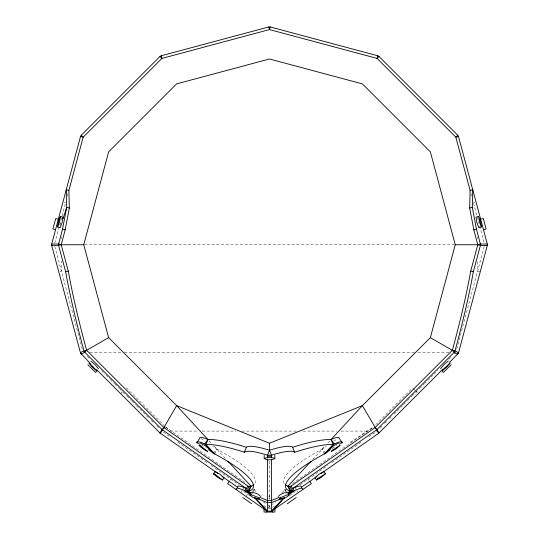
<?xml version="1.0" encoding="UTF-8"?>
<svg xmlns="http://www.w3.org/2000/svg" width="539" height="539" viewBox="0 0 539 539"><rect width="100%" height="100%" fill="white"/><g stroke="black" fill="none" stroke-linecap="round" stroke-linejoin="round"><path stroke-width="0.4" stroke-dasharray="2.69 2.02" d="M60.402 225.282L60.9 223.031M54.756 243.17L65.462 203.21M67.335 196.216L68.069 193.467M456.708 349.097L484.244 246.343M214.724 453.959L216.678 449.007A13.616 1.428 34.9 0 0 212.878 446.151M252.239 493.589L253.916 489.345L257.056 492.74M268.941 496.904L269.5 495.489L270.059 496.904M268.941 499.067L269.5 497.652L270.059 499.067M268.941 507.637L269.5 506.222L269.5 503.103M213.579 453.447L216.678 449.007A95.329 20.004 21.5 0 1 254.664 483.746M229.964 480.276L230.746 479.158M240.663 492.727L241.998 490.813M242.442 490.173L243.783 488.26M246.033 496.48L247.367 494.566M252.589 491.245L253.916 489.345M253.35 491.292L254.752 489.277L252.764 487.889M267.944 508.452L269.5 506.222L275.705 501.89M281.944 492.74L285.084 489.345L286.411 491.245M312.748 459.376L325.057 446.043M327.8 443.078L329.989 440.707M120.621 393.632L123.498 390.748M375.75 424.719L412.611 387.864M380.022 428.155L382.414 425.763M384.725 423.452L387.743 420.433M389.427 418.749L392.48 415.697M394.13 414.046L402.545 405.631M403.536 404.641L407.282 400.895M407.646 400.531L412.025 396.158M412.348 395.828L419.403 388.774M419.719 388.457L424.105 384.071M424.456 383.721L432.918 375.259M433.935 374.248L437.621 370.556M448.738 359.439L451.729 356.447M454.081 354.096L455.839 352.338M292.495 483.523L373.574 426.901M300.27 484.736L327.705 465.575M331.815 462.705L361.312 442.108M368.811 436.873L377.084 431.092M272.438 507.489L275.2 505.569M289.598 495.509L295.197 491.602M350.451 442.169L373.231 427.238M60.065 271.413L61.379 271.056L61.379 261.038M473.404 202.711L474.718 202.361M84.65 244.753L454.35 244.753M89.885 352.338L121.012 352.338M124.381 352.338L414.619 352.338M417.988 352.338L449.115 352.338M170.317 431.092L198.056 431.092M202.26 431.092L235.88 431.092M241.762 431.092L297.238 431.092M303.12 431.092L336.74 431.092M340.944 431.092L368.683 431.092M268.718 508.452L271.056 508.452M480.249 271.764L477.621 271.056L477.621 261.038M64.282 202.361L65.596 202.711M165.769 427.238L168.053 428.734M165.426 426.901L246.498 483.517M163.29 432.049L170.149 436.839M177.688 442.108L207.185 462.705M211.295 465.575L238.73 484.736M263.295 501.89L269.5 506.222L270.389 507.495M243.803 491.602L250.076 495.981M263.8 505.569L266.562 507.489M413.164 388.41L414.922 390.175M415.502 390.748L418.379 393.632M126.389 387.864L164.88 426.356M87.271 356.447L90.262 359.439M101.379 370.556L105.065 374.248M106.082 375.259L109.808 378.984M110.192 379.368L114.544 383.721M114.895 384.071L119.281 388.457M119.597 388.774L126.652 395.828M126.975 396.158L131.354 400.531M131.718 400.895L135.464 404.641M136.455 405.631L144.87 414.046M146.52 415.697L149.572 418.749M151.257 420.433L154.275 423.452M156.586 425.763L158.978 428.155M209.011 440.707L211.2 443.078M213.943 446.043L226.252 459.376M325.421 453.447L322.322 449.007A13.616 1.428 -34.9 0 1 326.122 446.151M308.254 479.158L309.036 480.276M295.217 488.26L296.558 490.173M297.002 490.813L297.892 492.087M284.248 489.277L285.65 491.292M324.276 453.959L322.322 449.007A95.329 20.004 -21.5 0 0 284.336 483.746M285.084 489.345L287.038 494.297M269.5 506.222L270.059 507.637M470.931 193.467L471.665 196.216M473.538 203.21L484.244 243.17M54.756 246.343L82.292 349.097M477.621 236.816L477.621 238.487M269.5 461.155L269.5 499.208M61.379 236.816L61.379 238.487M201.04 438.78A13.616 1.428 34.9 0 1 205.379 441.145M333.621 441.145A13.616 1.428 -34.9 0 1 337.96 438.78M332.172 448.529A13.616 1.428 -34.9 0 1 336.72 445.585M201.007 444.83A13.616 1.428 34.9 0 1 205.069 447.35"/><path stroke-width="0.81" d="M57.585 226.959L58.455 221.583L60.388 216.496L63.002 217.197L62.133 222.573L60.2 227.66L57.585 226.959L59.519 221.873L60.388 216.496M289.787 486.939L375.077 427.609L452.356 350.323A116.586 11.885 -75 0 0 470.722 271.056L477.776 244.753L473.842 229.85L469.671 208.027L470.102 190.388L472.737 189.681L472.285 207.326L476.463 229.149L480.39 244.046L480.39 245.454L473.343 271.757A116.586 11.885 -75 0 1 454.977 351.024L454.276 352.236L376.99 429.522L292.717 488.516L294.092 487.869A57.592 6.057 -34.9 0 1 301.133 487.438L316.912 476.422M222.088 476.422L237.867 487.438A57.592 6.057 34.9 0 1 244.908 487.869L246.283 488.516L162.01 429.522L84.724 352.236L84.023 351.024A116.586 11.885 75 0 1 65.657 271.757L58.61 245.454L58.61 244.046L62.537 229.149L66.715 207.326L66.277 189.688L68.898 190.388L69.329 208.027L65.158 229.85L61.224 244.753L68.278 271.056A116.586 11.885 75 0 0 86.644 350.323L163.923 427.609L249.213 486.939M89.521 362.552L80.527 353.038L51.697 245.454L51.697 244.046L80.527 136.461L81.234 135.242L159.989 56.48L161.208 55.78L268.793 26.95L270.207 26.95L377.792 55.78L379.011 56.48L457.766 135.242L458.473 136.461L487.303 244.046L487.303 245.454L458.473 353.038L449.479 362.552M68.851 190.557L83.161 137.169L161.916 58.407L269.5 29.578L377.084 58.407L455.839 137.169L470.149 190.557M251.006 493.259L249.085 491.177A95.329 20.004 21.5 0 0 214.724 453.959L205.965 444.473L207.919 439.521L176.624 405.618L108.629 337.63L83.747 244.753L108.629 151.87L176.624 83.882L269.5 58.994L362.376 83.882L430.371 151.87L455.253 244.753L430.371 337.63L362.376 405.618L331.081 439.521A61.493 12.902 -21.5 0 0 292.664 447.289A31.626 6.636 -21.5 0 0 269.5 450.267A31.626 6.636 21.5 0 0 246.336 447.289A61.493 12.902 21.5 0 0 207.919 439.521A60.24 6.333 34.9 0 0 199.794 438.342L196.695 442.782A13.616 1.428 34.9 0 1 199.848 444.176M270.207 26.95L269.5 29.578L268.793 26.95M377.792 55.78L377.084 58.407L379.011 56.48M62.969 218.827L66.715 207.326L69.329 208.027M196.695 442.782A60.24 6.333 34.9 0 1 204.813 443.961L205.965 444.473A61.493 12.902 21.5 0 1 244.383 452.248L246.336 447.289M227.943 461.209L251.039 486.225L249.085 491.177L246.35 490.665L249.449 486.225L251.039 486.225A95.329 20.004 21.5 0 0 253.781 484.709M321.022 473.545L378.647 433.322L362.376 405.618L269.5 443.274L269.5 450.267L267.546 455.219L267.546 457.571M217.978 473.545L160.002 433.006L162.01 429.522L163.923 427.609L176.624 405.618L269.5 443.274M440.531 368.75L443.968 364.526L448.192 361.083M163.923 427.609L160.366 433.316L159.989 433.019M207.919 439.521L204.813 443.961L213.579 453.447L214.724 453.959M222.466 480.02L224.002 477.77L219.885 474.205L215.122 471.571L213.538 473.788L214.845 474.697M229.19 481.394L227.626 483.624L266.381 510.689L267.546 511.174L271.454 511.174L311.374 483.624L309.81 481.394M236.298 489.681L236.318 489.655A57.592 6.057 34.9 0 1 243.358 490.086L250.817 493.785L247.933 490.665L251.039 486.225M247.839 486.293L244.733 490.733L250.662 494.876M266.381 512.05L266.401 510.662L254.516 497.793M329.693 449.277L333.809 445.706L338.58 443.071M278.272 496.446C280.651 493.818 284.646 492.242 288.176 492.531M287.994 493.259L289.915 491.177L287.961 486.225L311.057 461.209M271.454 459.093L271.454 511.174L283.898 497.692L271.454 502.604L267.546 502.604L255.102 497.692L267.546 511.174L267.546 459.093M285.219 484.709A95.329 20.004 -21.5 0 0 287.961 486.225L289.551 486.225L292.65 490.665L289.915 491.177A95.329 20.004 -21.5 0 1 324.276 453.959L333.035 444.473L334.187 443.961A60.24 6.333 -34.9 0 1 342.305 442.782L339.206 438.342A60.24 6.333 -34.9 0 0 331.081 439.521L333.035 444.473A61.493 12.902 -21.5 0 0 294.617 452.248A31.626 6.636 -21.5 0 0 271.454 455.219L267.546 455.219A31.626 6.636 21.5 0 0 244.383 452.248M271.454 511.174L272.599 510.662L284.484 497.793M302.702 489.681L302.682 489.655A57.592 6.057 -34.9 0 0 295.642 490.086L288.183 493.785L291.067 490.665L287.961 486.225M324.276 453.959L325.421 453.447L334.187 443.961L331.081 439.521M86.644 350.323L84.724 352.236L81.241 354.251C78.849 351.677 85.189 351.051 86.644 350.323L108.629 337.63M97.498 370.529L95.571 372.449L87.87 364.748M457.766 135.242L455.839 137.169L458.473 136.461M442.485 369.545L378.647 433.322L378.998 433.006L376.99 429.522L375.077 427.609M451.13 364.748L443.429 372.449L441.502 370.529M288.183 493.785L292.65 490.665M288.338 494.876L294.267 490.733L291.161 486.293M324.155 474.697L325.462 473.788L323.878 471.571L319.115 474.205L314.998 477.77L316.534 480.02M287.28 503.77L296.214 497.531M264.191 455.394L264.191 458.581C267.31 456.91 271.69 456.91 274.809 458.581L274.809 455.394M274.809 458.581C271.69 460.252 267.31 460.252 264.191 458.581M279.249 497.369L271.454 500.448L267.546 500.448L259.751 497.369M51.697 245.454L58.61 245.454L61.224 244.753L83.747 244.753M65.657 271.757L68.278 271.056M469.671 208.027L472.285 207.326M478.612 216.496L475.998 217.197L476.867 222.573L478.8 227.66L481.415 226.959L480.545 221.583L478.612 216.496L479.481 221.873L481.415 226.959M480.64 219.184L483.267 218.484L486.09 229.008L483.456 229.708M473.842 229.85L476.463 229.149M455.253 244.753L477.776 244.753L480.39 244.046L487.303 244.046M267.546 456.243L271.454 456.243M250.824 492.531C254.354 492.242 258.349 493.818 260.728 496.446M51.71 244.046L58.61 244.046L61.224 244.753M487.303 245.454L480.39 245.454L477.776 244.753M80.527 136.461L83.161 137.169L81.234 135.242M470.722 271.056L473.343 271.757M58.36 219.184L55.733 218.484L52.91 229.008L55.544 229.708M62.537 229.149L65.158 229.85M452.356 350.323C461.842 351.92 458.48 357.734 452.356 350.323L430.371 337.63M200.42 443.071L205.191 445.706L209.307 449.277M266.401 510.662L267.546 511.174M90.808 361.083L95.032 364.526L98.469 368.75M246.35 490.665L250.817 493.785M242.786 497.531L251.72 503.77M159.989 56.48L161.916 58.407L161.208 55.78M96.515 369.545L160.002 433.006M272.599 510.662L272.619 512.05M292.664 447.289L294.617 452.248M269.5 450.267L271.454 455.219L271.454 457.571M274.951 508.782L274.951 512.05L264.049 512.05L264.049 508.782M325.421 453.447A13.616 1.428 -34.9 0 1 330.4 449.748M339.152 444.176A13.616 1.428 -34.9 0 1 342.305 442.782M208.6 449.748A13.616 1.428 34.9 0 1 213.579 453.447M443.294 369.269L442.445 370.664L446.669 367.221L450.105 363.003L443.294 369.269M332.314 450.26L331.249 451.5L336.013 448.859L340.129 445.295L332.314 450.26M317.619 478.753L316.548 479.993L321.318 477.359L325.428 473.788L317.619 478.753M280.408 497.612L279.249 498.919C282.78 499.215 286.775 497.632 289.153 495.011L287.415 494.849L280.408 497.612M251.585 494.849L249.847 495.011C252.225 497.632 256.22 499.215 259.751 498.919L258.592 497.612L251.585 494.849M200.4 445.874L198.871 445.295L202.987 448.859L207.751 451.5L200.4 445.874M215.101 474.367L213.572 473.788L217.682 477.359L222.452 479.993L215.101 474.367M90.289 363.845L88.895 363.003L92.331 367.221L96.555 370.664L90.289 363.845"/></g></svg>
